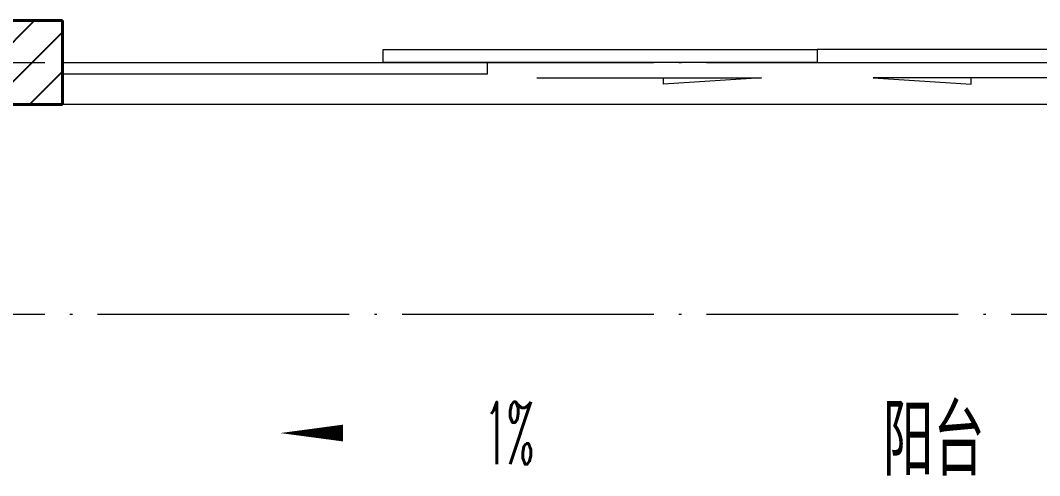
# Model space of a CAD drawing. Extents: x 27938 to 1042331, y -235042 to 1535213.
# Drawn here: x 723067 to 725497, y 135598 to 136682 of the extents above; entities that cross this region are included whole.
import ezdxf

# ---------------------------------------------------------------- set-up
doc = ezdxf.new("R2010")
doc.units = 0
doc.header["$LTSCALE"] = 1000
doc.header["$MEASUREMENT"] = 0
doc.linetypes.add('DOTE', pattern=[2.42, 2, -0.2, 0.02, -0.2])
for name, color, linetype in [('$RECOVER_210609100354-5', 7, 'Continuous'), ('3.5方案汇报，与郭总、侯月琴确定户型_t8$0$2020.03.04 -1安徽标准化洋房户型(UA）_t8_t8$0$看线', 154, 'Continuous'), ('PUB_TEXT', 4, 'Continuous')]:
    doc.layers.add(name, color=color, linetype=linetype)
for name, color, linetype, lineweight in [('DOTE', 19, 'DOTE', 9), ('WALL', 9, 'Continuous', 40), ('WINDOW', 8, 'Continuous', 15), ('平面-排水沟', 86, 'Continuous', 15)]:
    doc.layers.add(name, color=color, linetype=linetype, lineweight=lineweight)
doc.styles.add('_TCH_DIM', font='SIMPLEX.shx', dxfattribs={"width": 0.6, "oblique": 10, "bigfont": 'hztxt.shx'})
doc.styles.get("Standard").update_dxf_attribs({"font": 'gbenor.shx', "bigfont": 'gbcbig.shx'})

# ---------------------------------------------------------------- blocks, each defined once
blk = doc.blocks.new('GFDGDGRDGRDG')
at = {"layer": 'DOTE', "linetype": 'DOTE', "ltscale": 0.3}
for p, q in [((573593.7, 364358.3), (626393.7, 364358.3)), ((573593.7, 363758.3), (626393.7, 363758.3))]:
    blk.add_line(p, q, dxfattribs=at)
blk = doc.blocks.new('$DorLib2D$00000138')
at = {"color": 0, "linetype": 'Continuous'}
for p, q in [((-0.2875, 0), (-0.2875, 0.15378)), ((-0.2875, 0.15378), (0, 0.15378)), ((0, 0.15378), (0, 0)), ((0.2875, 0.15378), (0, 0.15378)), ((-0.5, -0.13986), (-0.5, 0)), ((-0.5, 0), (-0.21875, 0)), ((0, 0), (-0.2875, 0)), ((-0.21875, 0), (-0.21875, -0.13986)), ((0, 0), (0.2875, 0)), ((-0.21875, -0.13986), (-0.5, -0.13986)), ((-0.18567, -0.186), (-0.03702, -0.186)), ((-0.03702, -0.186), (-0.10186, -0.25826)), ((-0.10186, -0.25826), (-0.10186, -0.186)), ((0.18567, -0.186), (0.03702, -0.186)), ((0.03702, -0.186), (0.10186, -0.25826)), ((0.10186, -0.25826), (0.10186, -0.186))]:
    blk.add_line(p, q, dxfattribs=at)

msp = doc.modelspace()

# ---------------------------------------------------------------- hatches: boundary and pattern name
at = {"layer": '$RECOVER_210609100354-5'}
h = msp.add_hatch(dxfattribs=at)
h.set_pattern_fill('普通砖', color=256, scale=50, style=0)
h.set_pattern_definition([(45, (0, 47.75), (-47.022601, 47.022601), [])])
h.paths.add_polyline_path([(722216.6, 136482.3), (723166.6, 136482.3), (723166.6, 136682.3), (722216.6, 136682.3), (722149.9, 136582.3)])

# ---------------------------------------------------------------- linework, layer by layer
at = {"layer": 'WALL', "color": 8}
for p, q in [((723166.6, 136682.3), (722216.6, 136682.3)), ((723166.6, 136482.3), (723166.6, 136682.3)), ((722216.6, 136482.3), (723166.6, 136482.3))]:
    msp.add_line(p, q, dxfattribs=at)
at = {"layer": 'WINDOW', "color": 8}
msp.add_line((726766.6, 136482.3), (723166.6, 136482.3), dxfattribs=at)
at = {"layer": '平面-排水沟', "color": 8}
msp.add_lwpolyline([(724107.5, 135699, 0, 0, 0), (723686.1, 135699, 0, 40, 0), (723836.1, 135699, 0, 0, 0)], format="xyseb", dxfattribs=at)

# ---------------------------------------------------------------- block references
at = {"layer": '3.5方案汇报，与郭总、侯月琴确定户型_t8$0$2020.03.04 -1安徽标准化洋房户型(UA）_t8_t8$0$看线', "ltscale": 10}
msp.add_blockref('GFDGDGRDGRDG', (106822.9, -227776), dxfattribs=at)
at = {"layer": 'WINDOW', "color": 8, "xscale": -3600, "yscale": -199.9999999990687, "zscale": -3600, "rotation": 180.0000000002223}
msp.add_blockref('$DorLib2D$00000138', (724966.6, 136582.3), dxfattribs=at)

# ---------------------------------------------------------------- texts
at = {"layer": 'PUB_TEXT', "color": 8}
msp.add_text('阳台', height=168.79, dxfattribs=at).set_placement((725122.2, 135597.4))
at = {"layer": '平面-排水沟', "color": 8, "style": '_TCH_DIM', "width": 0.423529}
msp.add_text('1%', height=148.75, dxfattribs=at).set_placement((724172.6, 135624.6))

doc.saveas('drawing.dxf')
